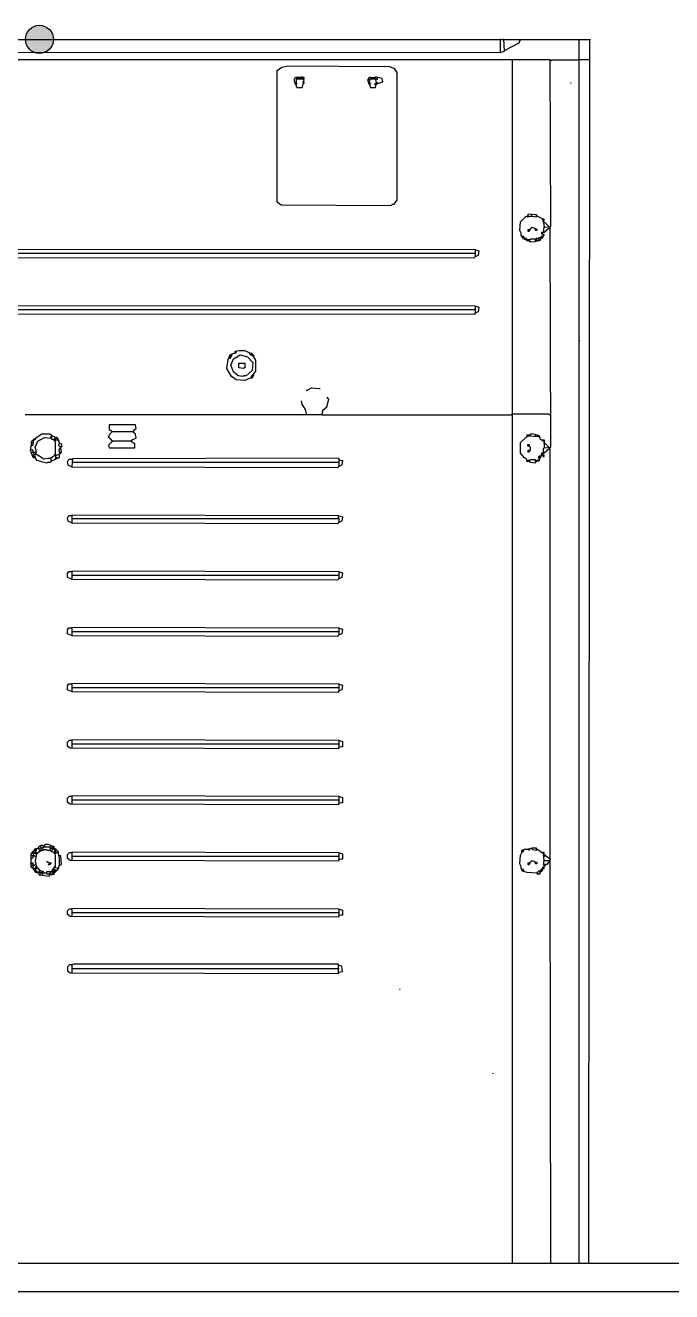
# Model space of a CAD drawing. Extents: x 3792242 to 5145247, y -1546315 to -1031918.
# Drawn here: x 3906632 to 3907322, y -1522644 to -1521291 of the extents above; entities that cross this region are included whole.
import ezdxf

# ---------------------------------------------------------------- set-up
doc = ezdxf.new("R2010")
doc.units = 0
doc.header["$MEASUREMENT"] = 0
doc.layers.add('TENKÁ', color=7, linetype='CONTINUOUS')
doc.layers.add('ZZ-chladenie', color=133, linetype='CONTINUOUS')

msp = doc.modelspace()

# ---------------------------------------------------------------- hatches: boundary and pattern name
at = {"layer": 'ZZ-chladenie', "ltscale": 0.25}
h = msp.add_hatch(color=256, dxfattribs=at)
h.dxf.hatch_style = 1
h.paths.add_polyline_path([(3906662.119, -1521306.302, -1), (3906632.119, -1521306.302, -1)])

# ---------------------------------------------------------------- linework, layer by layer
at = {"layer": 'TENKÁ'}
for p, q in [((3935549, -1522613.77), (3888879, -1522613.77)), ((3935549, -1522643.77), (3888879, -1522643.77))]:
    msp.add_line(p, q, dxfattribs=at)
at = {"layer": 'ZZ-chladenie'}
for p, q in [((3906065.683, -1521306.302), (3907228.554, -1521306.302)), ((3907139.591, -1521320.424), (3907139.591, -1521305.597)), ((3907143.827, -1521319.012), (3907143.121, -1521305.597)), ((3907143.827, -1521318.305), (3907159.361, -1521309.833)), ((3907159.361, -1521309.833), (3907160.773, -1521306.302)), ((3907223.611, -1522613.77), (3907223.611, -1521306.302)), ((3907228.554, -1521306.302), (3907235.614, -1521306.302)), ((3907234.908, -1521307.009), (3907234.908, -1521306.302)), ((3907234.908, -1521326.778), (3907234.908, -1521307.009)), ((3907139.591, -1521320.424), (3906087.571, -1521321.13)), ((3907139.591, -1521320.424), (3907143.827, -1521319.012)), ((3907152.3, -1521328.19), (3906033.911, -1521328.19)), ((3906900.945, -1521339.487), (3906905.887, -1521335.957)), ((3906905.887, -1521335.957), (3906912.242, -1521334.545)), ((3906912.242, -1521334.545), (3907020.974, -1521335.251)), ((3907020.974, -1521335.251), (3907025.916, -1521337.369)), ((3907192.545, -1521328.19), (3907152.3, -1521328.19)), ((3907152.3, -1522613.77), (3907152.3, -1521328.19)), ((3907193.251, -1521506.116), (3907192.545, -1521328.19)), ((3907193.251, -1521328.896), (3907193.957, -1521328.19)), ((3907193.251, -1521328.896), (3907193.957, -1521328.896)), ((3907193.957, -1521328.896), (3907194.663, -1521328.19)), ((3907194.663, -1521328.19), (3907223.611, -1521328.19)), ((3907234.202, -1521328.19), (3907223.611, -1521328.19)), ((3907233.817, -1522613.77), (3907234.908, -1521326.778)), ((3907234.202, -1521328.19), (3907234.908, -1521327.484)), ((3906900.945, -1521479.992), (3906900.945, -1521339.487)), ((3906919.302, -1521349.372), (3906920.714, -1521346.548)), ((3906920.714, -1521354.314), (3906919.302, -1521349.372)), ((3906920.714, -1521346.548), (3906928.481, -1521346.548)), ((3906928.481, -1521347.96), (3906921.42, -1521347.96)), ((3906921.42, -1521347.96), (3906921.42, -1521352.902)), ((3906929.187, -1521348.665), (3906921.42, -1521348.665)), ((3906928.481, -1521346.548), (3906927.069, -1521346.548)), ((3906929.187, -1521347.253), (3906928.481, -1521346.548)), ((3906929.893, -1521350.784), (3906928.481, -1521347.96)), ((3906929.893, -1521347.253), (3906929.187, -1521346.548)), ((3906929.187, -1521346.548), (3906929.187, -1521347.253)), ((3906929.187, -1521348.665), (3906929.893, -1521348.665)), ((3906929.893, -1521348.665), (3906929.893, -1521347.253)), ((3906997.674, -1521349.372), (3906999.086, -1521346.548)), ((3906999.086, -1521354.314), (3906997.674, -1521349.372)), ((3906998.38, -1521349.372), (3906999.086, -1521348.665)), ((3906999.086, -1521346.548), (3907000.498, -1521346.548)), ((3907000.498, -1521347.253), (3906999.086, -1521351.49)), ((3907006.147, -1521347.253), (3907000.498, -1521347.253)), ((3907000.498, -1521348.665), (3907000.498, -1521347.96)), ((3907000.498, -1521347.96), (3907006.147, -1521347.96)), ((3907006.853, -1521348.665), (3907000.498, -1521348.665)), ((3907006.853, -1521346.548), (3907005.441, -1521346.548)), ((3907007.559, -1521354.314), (3907006.147, -1521347.253)), ((3907006.147, -1521347.96), (3907006.853, -1521348.665)), ((3907007.559, -1521346.548), (3907006.853, -1521346.548)), ((3907013.207, -1521347.96), (3907006.853, -1521346.548)), ((3907006.853, -1521348.665), (3907008.265, -1521348.665)), ((3907008.265, -1521347.253), (3907007.559, -1521346.548)), ((3907008.265, -1521348.665), (3907008.265, -1521347.253)), ((3907013.913, -1521351.49), (3907013.207, -1521347.96)), ((3907025.916, -1521337.369), (3907028.741, -1521341.605)), ((3907028.741, -1521341.605), (3907028.741, -1521477.873)), ((3906920.714, -1521352.902), (3906920.008, -1521352.902)), ((3906920.714, -1521354.314), (3906922.126, -1521357.844)), ((3906922.126, -1521354.314), (3906920.714, -1521354.314)), ((3906921.42, -1521352.902), (3906922.126, -1521352.902)), ((3906921.42, -1521352.902), (3906922.126, -1521354.314)), ((3906922.126, -1521357.844), (3906927.775, -1521357.844)), ((3906927.775, -1521357.844), (3906929.187, -1521352.902)), ((3906928.481, -1521351.49), (3906929.893, -1521350.784)), ((3906929.187, -1521352.902), (3906928.481, -1521351.49)), ((3906929.187, -1521352.902), (3906928.481, -1521352.902)), ((3906929.187, -1521352.902), (3906929.893, -1521352.902)), ((3906929.893, -1521352.902), (3906929.893, -1521351.49)), ((3906999.086, -1521352.902), (3906998.38, -1521352.902)), ((3906999.086, -1521351.49), (3907000.498, -1521354.314)), ((3907000.498, -1521354.314), (3906999.086, -1521354.314)), ((3906999.086, -1521354.314), (3907000.498, -1521357.844)), ((3906999.793, -1521352.902), (3907000.498, -1521352.902)), ((3907000.498, -1521357.844), (3907006.147, -1521357.844)), ((3907006.853, -1521355.02), (3907005.441, -1521353.608)), ((3907005.441, -1521353.608), (3907005.441, -1521355.02)), ((3907005.441, -1521355.02), (3907007.559, -1521354.314)), ((3907006.147, -1521353.608), (3907006.147, -1521352.902)), ((3907006.147, -1521352.902), (3907006.853, -1521352.902)), ((3907006.853, -1521352.902), (3907006.147, -1521353.608)), ((3907006.147, -1521357.844), (3907006.853, -1521355.02)), ((3907007.559, -1521351.49), (3907008.265, -1521353.608)), ((3907008.265, -1521353.608), (3907013.913, -1521351.49)), ((3907215.139, -1521352.902), (3907214.432, -1521352.902)), ((3906905.181, -1521483.522), (3906900.945, -1521479.992)), ((3907022.386, -1521484.228), (3906905.181, -1521483.522)), ((3907023.798, -1521482.816), (3907022.386, -1521484.228)), ((3907025.21, -1521482.816), (3907023.798, -1521482.816)), ((3907028.741, -1521477.873), (3907025.21, -1521482.816)), ((3907160.773, -1521501.173), (3907166.421, -1521495.525)), ((3907166.421, -1521495.525), (3907168.539, -1521494.819)), ((3907167.833, -1521495.525), (3907167.833, -1521494.819)), ((3907167.833, -1521494.819), (3907168.539, -1521494.819)), ((3907171.364, -1521495.525), (3907167.833, -1521496.231)), ((3907167.833, -1521496.231), (3907167.833, -1521495.525)), ((3907168.539, -1521494.819), (3907169.245, -1521492.7)), ((3907169.245, -1521494.819), (3907168.539, -1521494.819)), ((3907169.245, -1521492.7), (3907177.718, -1521493.407)), ((3907169.245, -1521496.231), (3907169.245, -1521494.819)), ((3907174.188, -1521495.525), (3907171.364, -1521495.525)), ((3907172.776, -1521494.819), (3907172.069, -1521495.525)), ((3907172.776, -1521493.407), (3907173.481, -1521492.7)), ((3907172.776, -1521494.819), (3907172.776, -1521493.407)), ((3907177.718, -1521496.231), (3907174.188, -1521495.525)), ((3907177.718, -1521493.407), (3907177.718, -1521496.231)), ((3907178.424, -1521494.819), (3907177.718, -1521495.525)), ((3907184.778, -1521498.349), (3907178.424, -1521494.819)), ((3907186.19, -1521498.349), (3907184.778, -1521498.349)), ((3907185.484, -1521501.879), (3907184.778, -1521498.349)), ((3907186.19, -1521499.761), (3907186.19, -1521498.349)), ((3907160.066, -1521510.352), (3907160.773, -1521501.173)), ((3907161.478, -1521513.176), (3907160.066, -1521510.352)), ((3907169.951, -1521509.646), (3907168.539, -1521509.646)), ((3907168.539, -1521509.646), (3907168.539, -1521511.058)), ((3907168.539, -1521511.058), (3907169.951, -1521511.058)), ((3907169.951, -1521511.058), (3907172.069, -1521508.234)), ((3907169.951, -1521509.646), (3907170.657, -1521509.646)), ((3907172.069, -1521508.234), (3907173.481, -1521506.822)), ((3907173.481, -1521506.822), (3907178.424, -1521508.94)), ((3907177.012, -1521510.352), (3907177.012, -1521508.94)), ((3907178.424, -1521510.352), (3907177.012, -1521510.352)), ((3907178.424, -1521508.94), (3907178.424, -1521510.352)), ((3907186.19, -1521512.47), (3907183.366, -1521512.47)), ((3907183.366, -1521512.47), (3907183.366, -1521513.882)), ((3907185.484, -1521499.761), (3907184.778, -1521499.761)), ((3907184.778, -1521513.882), (3907184.778, -1521512.47)), ((3907185.484, -1521499.761), (3907186.19, -1521499.761)), ((3907186.896, -1521501.879), (3907185.484, -1521501.879)), ((3907185.484, -1521501.879), (3907186.19, -1521506.822)), ((3907185.484, -1521512.47), (3907186.19, -1521506.822)), ((3907186.19, -1521506.822), (3907193.251, -1521506.116)), ((3907191.839, -1521507.528), (3907186.19, -1521512.47)), ((3907191.839, -1521506.822), (3907186.896, -1521501.879)), ((3907191.839, -1521507.528), (3907191.839, -1521508.234)), ((3907192.545, -1521507.528), (3907191.839, -1521507.528)), ((3907193.251, -1521741.937), (3907192.545, -1521507.528)), ((3907161.478, -1521515.294), (3907161.478, -1521513.176)), ((3907164.302, -1521519.531), (3907161.478, -1521515.294)), ((3907165.715, -1521518.824), (3907162.89, -1521516)), ((3907162.89, -1521516), (3907162.89, -1521517.412)), ((3907162.89, -1521518.119), (3907162.89, -1521517.412)), ((3907163.597, -1521518.119), (3907162.89, -1521518.119)), ((3907164.302, -1521516.707), (3907163.597, -1521516.707)), ((3907164.302, -1521518.824), (3907163.597, -1521518.119)), ((3907164.302, -1521517.412), (3907164.302, -1521516.707)), ((3907165.009, -1521518.119), (3907164.302, -1521518.824)), ((3907165.715, -1521518.824), (3907164.302, -1521519.531)), ((3907165.715, -1521518.824), (3907165.009, -1521518.119)), ((3907165.715, -1521520.236), (3907165.715, -1521518.824)), ((3907167.127, -1521518.824), (3907165.715, -1521518.824)), ((3907167.833, -1521520.236), (3907165.715, -1521520.236)), ((3907167.833, -1521521.648), (3907167.127, -1521518.824)), ((3907170.657, -1521520.236), (3907167.833, -1521520.236)), ((3907169.245, -1521520.943), (3907167.833, -1521521.648)), ((3907172.069, -1521523.061), (3907169.245, -1521520.943)), ((3907171.364, -1521519.531), (3907170.657, -1521520.236)), ((3907177.718, -1521519.531), (3907171.364, -1521519.531)), ((3907176.306, -1521522.355), (3907172.069, -1521523.061)), ((3907180.542, -1521520.943), (3907176.306, -1521522.355)), ((3907177.012, -1521521.648), (3907177.012, -1521520.236)), ((3907177.012, -1521520.236), (3907177.718, -1521520.236)), ((3907177.012, -1521521.648), (3907177.012, -1521522.355)), ((3907179.836, -1521518.824), (3907177.718, -1521518.824)), ((3907178.424, -1521520.236), (3907177.718, -1521519.531)), ((3907178.424, -1521521.648), (3907178.424, -1521520.236)), ((3907179.836, -1521518.119), (3907182.66, -1521517.412)), ((3907180.542, -1521520.943), (3907179.836, -1521518.119)), ((3907180.542, -1521520.943), (3907180.542, -1521521.648)), ((3907181.954, -1521520.943), (3907180.542, -1521520.943)), ((3907181.248, -1521518.824), (3907181.248, -1521518.119)), ((3907181.954, -1521519.531), (3907181.248, -1521518.824)), ((3907181.954, -1521518.119), (3907181.954, -1521517.412)), ((3907181.954, -1521517.412), (3907182.66, -1521517.412)), ((3907182.66, -1521518.824), (3907181.954, -1521520.943)), ((3907181.954, -1521519.531), (3907182.66, -1521519.531)), ((3907182.66, -1521517.412), (3907184.072, -1521516)), ((3907183.366, -1521516.707), (3907182.66, -1521517.412)), ((3907182.66, -1521518.824), (3907183.366, -1521518.119)), ((3907182.66, -1521519.531), (3907182.66, -1521518.824)), ((3907183.366, -1521518.824), (3907182.66, -1521518.824)), ((3907183.366, -1521513.882), (3907186.19, -1521514.588)), ((3907186.19, -1521514.588), (3907183.366, -1521518.824)), ((3907184.072, -1521517.412), (3907183.366, -1521516.707)), ((3907183.366, -1521518.119), (3907184.072, -1521517.412)), ((3907184.072, -1521517.412), (3907184.778, -1521517.412)), ((3907185.484, -1521516), (3907184.778, -1521515.294)), ((3907184.778, -1521516.707), (3907185.484, -1521516)), ((3907184.778, -1521517.412), (3907184.778, -1521516.707)), ((3906115.108, -1521530.122), (3907112.055, -1521530.827)), ((3907112.761, -1521535.064), (3906115.108, -1521535.064)), ((3907111.348, -1521540.006), (3906115.108, -1521539.3)), ((3907112.055, -1521538.594), (3907111.348, -1521540.006)), ((3907112.055, -1521530.827), (3907116.291, -1521532.239)), ((3907115.585, -1521537.182), (3907112.055, -1521538.594)), ((3907112.761, -1521537.888), (3907112.761, -1521531.534)), ((3907112.761, -1521537.888), (3907112.761, -1521538.594)), ((3907116.291, -1521532.239), (3907115.585, -1521537.182)), ((3906115.108, -1521590.136), (3907112.055, -1521590.842)), ((3907112.055, -1521590.842), (3907116.291, -1521592.254)), ((3907112.761, -1521597.902), (3907112.761, -1521591.548)), ((3907116.291, -1521592.254), (3907115.585, -1521597.197)), ((3907112.761, -1521595.078), (3906115.108, -1521595.078)), ((3907112.055, -1521600.021), (3906115.108, -1521599.315)), ((3907115.585, -1521597.197), (3907112.055, -1521598.609)), ((3907112.055, -1521598.609), (3907112.055, -1521600.021)), ((3907112.761, -1521597.902), (3907112.761, -1521598.609)), ((3907223.611, -1521628.263), (3907224.317, -1521627.557)), ((3906847.284, -1521657.917), (3906848.697, -1521648.032)), ((3906848.697, -1521648.032), (3906850.815, -1521643.09)), ((3906849.403, -1521646.62), (3906850.815, -1521646.62)), ((3906850.815, -1521645.208), (3906850.109, -1521645.208)), ((3906850.815, -1521643.09), (3906855.758, -1521640.972)), ((3906850.815, -1521643.796), (3906851.521, -1521643.09)), ((3906851.521, -1521644.502), (3906850.815, -1521643.796)), ((3906850.815, -1521646.62), (3906852.227, -1521644.502)), ((3906850.815, -1521645.208), (3906851.521, -1521645.208)), ((3906851.521, -1521643.09), (3906851.521, -1521642.384)), ((3906851.521, -1521642.384), (3906852.227, -1521642.384)), ((3906851.521, -1521644.502), (3906852.227, -1521643.796)), ((3906851.521, -1521645.208), (3906851.521, -1521644.502)), ((3906851.521, -1521654.387), (3906854.345, -1521647.326)), ((3906852.227, -1521643.796), (3906852.933, -1521643.09)), ((3906852.227, -1521644.502), (3906852.933, -1521643.09)), ((3906854.345, -1521647.326), (3906861.406, -1521643.09)), ((3906860.7, -1521638.854), (3906855.758, -1521639.56)), ((3906855.758, -1521639.56), (3906855.758, -1521640.972)), ((3906855.758, -1521640.972), (3906857.17, -1521640.972)), ((3906857.17, -1521640.972), (3906857.17, -1521639.56)), ((3906866.348, -1521638.854), (3906860.7, -1521638.854)), ((3906861.406, -1521643.09), (3906869.173, -1521645.208)), ((3906871.29, -1521640.972), (3906866.348, -1521638.854)), ((3906869.173, -1521645.208), (3906874.821, -1521651.563)), ((3906872.703, -1521643.09), (3906871.29, -1521640.972)), ((3906874.115, -1521641.678), (3906872.703, -1521641.678)), ((3906876.233, -1521645.208), (3906872.703, -1521643.09)), ((3906873.409, -1521643.796), (3906873.409, -1521643.09)), ((3906874.115, -1521643.796), (3906873.409, -1521643.796)), ((3906874.115, -1521642.384), (3906874.115, -1521641.678)), ((3906874.821, -1521642.384), (3906874.115, -1521642.384)), ((3906874.821, -1521643.09), (3906874.115, -1521642.384)), ((3906874.821, -1521644.502), (3906874.115, -1521643.796)), ((3906874.821, -1521643.09), (3906874.821, -1521642.384)), ((3906875.527, -1521643.796), (3906874.821, -1521643.09)), ((3906875.527, -1521643.09), (3906874.821, -1521643.09)), ((3906875.527, -1521643.796), (3906874.821, -1521644.502)), ((3906874.821, -1521644.502), (3906875.527, -1521643.796)), ((3906876.233, -1521643.796), (3906875.527, -1521643.09)), ((3906876.233, -1521645.208), (3906876.233, -1521643.796)), ((3906878.351, -1521648.739), (3906876.233, -1521645.208)), ((3906852.227, -1521666.39), (3906847.284, -1521657.917)), ((3906854.345, -1521661.447), (3906851.521, -1521654.387)), ((3906859.287, -1521665.684), (3906854.345, -1521661.447)), ((3906859.994, -1521657.211), (3906859.994, -1521652.268)), ((3906859.994, -1521652.268), (3906866.348, -1521652.268)), ((3906864.936, -1521657.917), (3906859.994, -1521657.211)), ((3906865.642, -1521657.211), (3906864.936, -1521657.917)), ((3906866.348, -1521657.211), (3906865.642, -1521657.211)), ((3906866.348, -1521652.268), (3906866.348, -1521657.211)), ((3906874.115, -1521660.035), (3906867.761, -1521665.684)), ((3906874.821, -1521651.563), (3906874.115, -1521660.035)), ((3906874.115, -1521665.684), (3906878.351, -1521660.742)), ((3906878.351, -1521660.742), (3906878.351, -1521648.739)), ((3906857.17, -1521669.92), (3906852.227, -1521666.39)), ((3906866.348, -1521670.626), (3906857.17, -1521669.92)), ((3906864.23, -1521666.39), (3906859.287, -1521665.684)), ((3906864.936, -1521665.684), (3906864.23, -1521666.39)), ((3906867.761, -1521665.684), (3906864.936, -1521665.684)), ((3906872.703, -1521667.802), (3906866.348, -1521670.626)), ((3906872.703, -1521667.802), (3906874.115, -1521665.684)), ((3906872.703, -1521667.802), (3906874.115, -1521667.802)), ((3906873.409, -1521666.39), (3906874.115, -1521665.684)), ((3906874.115, -1521667.096), (3906873.409, -1521666.39)), ((3906874.115, -1521667.096), (3906873.409, -1521666.39)), ((3906874.115, -1521665.684), (3906874.115, -1521664.978)), ((3906874.115, -1521664.978), (3906874.821, -1521664.978)), ((3906874.821, -1521666.39), (3906874.115, -1521667.096)), ((3906874.115, -1521667.802), (3906874.821, -1521667.096)), ((3906874.821, -1521666.39), (3906875.527, -1521665.684)), ((3906874.821, -1521666.39), (3906875.527, -1521666.39)), ((3906874.821, -1521667.096), (3906874.821, -1521666.39)), ((3906875.527, -1521666.39), (3906875.527, -1521665.684)), ((3906875.527, -1521665.684), (3906876.233, -1521665.684)), ((3906876.233, -1521665.684), (3906876.233, -1521664.271)), ((3906932.717, -1521681.217), (3906932.011, -1521681.217)), ((3906932.717, -1521681.217), (3906937.66, -1521678.393)), ((3906937.66, -1521678.393), (3906946.132, -1521679.099)), ((3906946.132, -1521679.099), (3906946.839, -1521679.805)), ((3906954.605, -1521689.69), (3906954.605, -1521688.277)), ((3906927.775, -1521696.044), (3906927.069, -1521692.514)), ((3906931.305, -1521701.693), (3906927.775, -1521696.044)), ((3906932.717, -1521707.341), (3906931.305, -1521701.693)), ((3906949.663, -1521702.398), (3906953.899, -1521698.868)), ((3906953.899, -1521698.868), (3906956.017, -1521690.395)), ((3906955.311, -1521689.69), (3906954.605, -1521689.69)), ((3906956.017, -1521690.395), (3906955.311, -1521689.69)), ((3906948.956, -1521707.341), (3906631.938, -1521707.341)), ((3906948.956, -1521707.341), (3906949.663, -1521702.398)), ((3906948.956, -1521707.341), (3907150.888, -1521707.341)), ((3907150.888, -1521707.341), (3907151.594, -1521706.635)), ((3907151.594, -1521706.635), (3907152.3, -1521706.635)), ((3907191.133, -1521706.635), (3907152.3, -1521706.635)), ((3907191.839, -1521707.341), (3907191.133, -1521706.635)), ((3907193.251, -1521707.341), (3907191.839, -1521707.341)), ((3906649.59, -1521727.816), (3906643.236, -1521732.053)), ((3906658.062, -1521727.816), (3906649.59, -1521727.816)), ((3906660.181, -1521729.229), (3906658.062, -1521727.816)), ((3906660.181, -1521733.465), (3906660.181, -1521729.229)), ((3906720.901, -1521731.347), (3906722.313, -1521727.816)), ((3906749.849, -1521717.932), (3906721.607, -1521717.932)), ((3906721.607, -1521717.932), (3906721.607, -1521722.874)), ((3906721.607, -1521722.874), (3906725.138, -1521724.992)), ((3906722.313, -1521727.816), (3906725.138, -1521724.992)), ((3906725.138, -1521724.992), (3906747.025, -1521724.992)), ((3906747.025, -1521725.698), (3906749.143, -1521722.874)), ((3906747.025, -1521724.992), (3906747.731, -1521724.286)), ((3906749.849, -1521727.816), (3906747.025, -1521725.698)), ((3906749.143, -1521722.874), (3906750.555, -1521722.168)), ((3906750.555, -1521722.168), (3906749.849, -1521717.932)), ((3906750.555, -1521732.053), (3906749.849, -1521727.816)), ((3907167.833, -1521730.641), (3907167.833, -1521728.522)), ((3907167.833, -1521728.522), (3907171.364, -1521728.522)), ((3907168.539, -1521729.934), (3907169.245, -1521729.229)), ((3907171.364, -1521728.522), (3907172.776, -1521727.11)), ((3907172.776, -1521727.11), (3907176.306, -1521727.816)), ((3907176.306, -1521727.816), (3907180.542, -1521729.229)), ((3907177.012, -1521729.934), (3907177.012, -1521728.522)), ((3907179.13, -1521729.934), (3907178.424, -1521729.229)), ((3907180.542, -1521729.229), (3907181.954, -1521732.759)), ((3906637.587, -1521745.468), (3906638.293, -1521740.525)), ((3906641.117, -1521734.171), (3906638.293, -1521736.289)), ((3906638.293, -1521736.289), (3906638.293, -1521740.525)), ((3906640.411, -1521737.701), (3906638.293, -1521737.701)), ((3906638.293, -1521740.525), (3906640.411, -1521739.819)), ((3906640.411, -1521739.819), (3906641.117, -1521734.171)), ((3906640.411, -1521737.701), (3906641.117, -1521737.701)), ((3906641.117, -1521734.171), (3906641.117, -1521732.759)), ((3906641.117, -1521732.759), (3906642.529, -1521732.759)), ((3906642.529, -1521734.171), (3906641.117, -1521734.171)), ((3906643.236, -1521732.053), (3906642.529, -1521734.171)), ((3906642.529, -1521741.937), (3906645.353, -1521735.583)), ((3906643.941, -1521746.88), (3906642.529, -1521741.937)), ((3906645.353, -1521735.583), (3906652.414, -1521731.347)), ((3906652.414, -1521731.347), (3906658.768, -1521732.053)), ((3906658.768, -1521731.347), (3906659.475, -1521730.641)), ((3906658.768, -1521732.053), (3906658.768, -1521731.347)), ((3906659.475, -1521730.641), (3906659.475, -1521729.934)), ((3906659.475, -1521729.934), (3906660.887, -1521729.934)), ((3906660.181, -1521732.759), (3906660.887, -1521733.465)), ((3906663.005, -1521734.171), (3906660.181, -1521733.465)), ((3906663.711, -1521730.641), (3906660.887, -1521729.934)), ((3906663.005, -1521732.759), (3906662.299, -1521733.465)), ((3906662.299, -1521733.465), (3906662.299, -1521734.171)), ((3906664.417, -1521732.759), (3906663.005, -1521732.759)), ((3906663.005, -1521734.171), (3906663.711, -1521733.465)), ((3906663.005, -1521734.877), (3906663.005, -1521734.171)), ((3906664.417, -1521736.995), (3906663.005, -1521734.171)), ((3906663.711, -1521735.583), (3906663.005, -1521734.877)), ((3906665.123, -1521734.877), (3906663.711, -1521730.641)), ((3906664.417, -1521731.347), (3906663.711, -1521731.347)), ((3906663.711, -1521734.877), (3906664.417, -1521734.171)), ((3906663.711, -1521735.583), (3906665.123, -1521734.877)), ((3906664.417, -1521734.171), (3906664.417, -1521732.759)), ((3906664.417, -1521749.704), (3906664.417, -1521736.995)), ((3906665.829, -1521731.347), (3906665.123, -1521731.347)), ((3906665.123, -1521731.347), (3906665.829, -1521732.053)), ((3906666.535, -1521732.053), (3906665.829, -1521731.347)), ((3906665.829, -1521732.053), (3906666.535, -1521732.759)), ((3906666.535, -1521732.759), (3906666.535, -1521732.053)), ((3906667.241, -1521732.759), (3906666.535, -1521732.759)), ((3906666.535, -1521732.759), (3906666.535, -1521734.877)), ((3906666.535, -1521734.877), (3906666.535, -1521732.759)), ((3906668.653, -1521737.701), (3906667.241, -1521732.759)), ((3906667.947, -1521740.525), (3906668.653, -1521737.701)), ((3906670.771, -1521741.937), (3906667.947, -1521740.525)), ((3906669.359, -1521742.644), (3906667.947, -1521744.761)), ((3906668.653, -1521737.701), (3906670.771, -1521738.407)), ((3906670.065, -1521742.644), (3906669.359, -1521742.644)), ((3906670.771, -1521746.88), (3906670.065, -1521742.644)), ((3906670.771, -1521738.407), (3906670.771, -1521741.937)), ((3906723.019, -1521732.759), (3906720.901, -1521731.347)), ((3906725.138, -1521735.583), (3906720.901, -1521739.819)), ((3906720.901, -1521739.819), (3906721.607, -1521742.644)), ((3906721.607, -1521742.644), (3906749.143, -1521742.644)), ((3906725.138, -1521735.583), (3906723.019, -1521732.759)), ((3906725.138, -1521735.583), (3906725.138, -1521736.289)), ((3906744.201, -1521735.583), (3906725.138, -1521735.583)), ((3906744.201, -1521735.583), (3906746.319, -1521733.465)), ((3906744.201, -1521735.583), (3906744.907, -1521734.877)), ((3906749.143, -1521738.407), (3906744.201, -1521735.583)), ((3906746.319, -1521733.465), (3906750.555, -1521732.053)), ((3906749.143, -1521742.644), (3906749.143, -1521738.407)), ((3907160.773, -1521736.995), (3907166.421, -1521731.347)), ((3907160.773, -1521748.292), (3907160.773, -1521736.995)), ((3907166.421, -1521731.347), (3907167.833, -1521730.641)), ((3907180.542, -1521730.641), (3907168.539, -1521729.934)), ((3907168.539, -1521740.525), (3907168.539, -1521739.113)), ((3907168.539, -1521739.113), (3907169.951, -1521739.113)), ((3907171.364, -1521741.937), (3907168.539, -1521740.525)), ((3907169.951, -1521739.113), (3907169.951, -1521740.525)), ((3907171.364, -1521744.761), (3907171.364, -1521741.937)), ((3907177.012, -1521729.934), (3907177.012, -1521730.641)), ((3907181.954, -1521732.759), (3907183.366, -1521734.171)), ((3907183.366, -1521734.171), (3907186.19, -1521734.171)), ((3907184.778, -1521735.583), (3907184.778, -1521734.877)), ((3907184.778, -1521734.877), (3907185.484, -1521735.583)), ((3907185.484, -1521735.583), (3907184.778, -1521735.583)), ((3907186.896, -1521737.701), (3907185.484, -1521737.701)), ((3907185.484, -1521743.349), (3907186.19, -1521742.644)), ((3907186.19, -1521734.171), (3907186.19, -1521742.644)), ((3907186.19, -1521742.644), (3907193.251, -1521741.937)), ((3907191.839, -1521742.644), (3907186.896, -1521737.701)), ((3906639.705, -1521751.116), (3906637.587, -1521745.468)), ((3906639.705, -1521744.761), (3906638.293, -1521744.761)), ((3906641.117, -1521747.586), (3906638.293, -1521747.586)), ((3906640.411, -1521745.468), (3906639.705, -1521744.761)), ((3906641.117, -1521750.41), (3906639.705, -1521750.41)), ((3906639.705, -1521750.41), (3906640.411, -1521751.116)), ((3906641.117, -1521753.235), (3906639.705, -1521751.116)), ((3906640.411, -1521746.88), (3906640.411, -1521745.468)), ((3906641.117, -1521747.586), (3906640.411, -1521746.88)), ((3906640.411, -1521751.823), (3906640.411, -1521751.116)), ((3906641.117, -1521751.823), (3906640.411, -1521751.823)), ((3906641.117, -1521747.586), (3906641.823, -1521747.586)), ((3906641.117, -1521749.704), (3906641.117, -1521747.586)), ((3906641.823, -1521750.41), (3906641.117, -1521749.704)), ((3906643.941, -1521749.704), (3906641.117, -1521750.41)), ((3906641.823, -1521751.823), (3906641.117, -1521751.823)), ((3906642.529, -1521753.235), (3906641.117, -1521753.235)), ((3906641.823, -1521747.586), (3906642.529, -1521746.88)), ((3906642.529, -1521751.823), (3906641.823, -1521751.116)), ((3906641.823, -1521751.116), (3906641.823, -1521751.823)), ((3906642.529, -1521746.88), (3906643.236, -1521746.88)), ((3906642.529, -1521750.41), (3906643.941, -1521746.88)), ((3906642.529, -1521753.235), (3906642.529, -1521751.823)), ((3906644.648, -1521756.059), (3906642.529, -1521753.235)), ((3906647.472, -1521751.823), (3906643.941, -1521749.704)), ((3906654.532, -1521758.883), (3906644.648, -1521756.059)), ((3906651.708, -1521754.647), (3906647.472, -1521751.823)), ((3906655.944, -1521753.94), (3906651.708, -1521754.647)), ((3906658.768, -1521753.94), (3906655.944, -1521753.94)), ((3906659.475, -1521753.235), (3906664.417, -1521749.704)), ((3906659.475, -1521756.764), (3906659.475, -1521753.235)), ((3906659.475, -1521756.764), (3906664.417, -1521754.647)), ((3906663.711, -1521750.41), (3906663.711, -1521749.704)), ((3906664.417, -1521751.116), (3906663.711, -1521750.41)), ((3906664.417, -1521754.647), (3906665.123, -1521750.41)), ((3906665.123, -1521751.116), (3906664.417, -1521751.116)), ((3906664.417, -1521754.647), (3906666.535, -1521753.235)), ((3906665.123, -1521750.41), (3906669.359, -1521748.998)), ((3906666.535, -1521753.235), (3906665.123, -1521753.235)), ((3906665.123, -1521753.235), (3906666.535, -1521753.235)), ((3906666.535, -1521753.235), (3906667.947, -1521753.235)), ((3906667.947, -1521744.761), (3906668.653, -1521748.998)), ((3906669.359, -1521747.586), (3906667.947, -1521747.586)), ((3906667.947, -1521753.235), (3906668.653, -1521752.528)), ((3906668.653, -1521752.528), (3906668.653, -1521750.41)), ((3906669.359, -1521748.998), (3906670.771, -1521746.88)), ((3906669.359, -1521747.586), (3906670.065, -1521747.586)), ((3906677.126, -1521757.471), (3906678.538, -1521754.647)), ((3906678.538, -1521754.647), (3906682.068, -1521754.647)), ((3906682.068, -1521762.413), (3906682.775, -1521753.94)), ((3906682.775, -1521753.94), (3906966.608, -1521753.235)), ((3906966.608, -1521753.235), (3906967.314, -1521755.352)), ((3906967.314, -1521761.707), (3906967.314, -1521755.352)), ((3906967.314, -1521755.352), (3906970.844, -1521756.059)), ((3906970.844, -1521756.059), (3906970.138, -1521761.001)), ((3907165.009, -1521753.235), (3907160.773, -1521748.292)), ((3907167.127, -1521754.647), (3907165.009, -1521753.235)), ((3907167.833, -1521757.471), (3907167.127, -1521754.647)), ((3907170.657, -1521756.059), (3907167.833, -1521756.059)), ((3907169.951, -1521745.468), (3907168.539, -1521745.468)), ((3907168.539, -1521745.468), (3907168.539, -1521746.88)), ((3907168.539, -1521746.88), (3907169.951, -1521746.88)), ((3907169.951, -1521746.88), (3907171.364, -1521744.761)), ((3907169.951, -1521745.468), (3907170.657, -1521745.468)), ((3907171.364, -1521755.352), (3907170.657, -1521756.059)), ((3907177.012, -1521755.352), (3907171.364, -1521755.352)), ((3907177.012, -1521757.471), (3907177.012, -1521755.352)), ((3907177.012, -1521756.059), (3907179.13, -1521756.059)), ((3907179.13, -1521756.059), (3907179.836, -1521755.352)), ((3907179.836, -1521755.352), (3907179.13, -1521755.352)), ((3907180.542, -1521751.823), (3907181.954, -1521751.116)), ((3907180.542, -1521752.528), (3907181.248, -1521751.823)), ((3907180.542, -1521753.94), (3907180.542, -1521751.823)), ((3907181.248, -1521753.235), (3907180.542, -1521752.528)), ((3907181.954, -1521752.528), (3907180.542, -1521756.764)), ((3907181.248, -1521753.235), (3907180.542, -1521753.94)), ((3907181.248, -1521751.823), (3907181.248, -1521751.116)), ((3907181.248, -1521751.116), (3907181.954, -1521751.116)), ((3907181.248, -1521753.235), (3907181.954, -1521753.235)), ((3907182.66, -1521751.823), (3907181.954, -1521751.116)), ((3907181.954, -1521752.528), (3907182.66, -1521751.823)), ((3907181.954, -1521753.235), (3907181.954, -1521752.528)), ((3907182.66, -1521752.528), (3907181.954, -1521752.528)), ((3907183.366, -1521748.292), (3907182.66, -1521752.528)), ((3907186.19, -1521748.292), (3907183.366, -1521748.292)), ((3907184.072, -1521751.116), (3907184.072, -1521749.704)), ((3907185.484, -1521748.292), (3907184.778, -1521748.998)), ((3907184.778, -1521748.998), (3907184.778, -1521751.823)), ((3907184.778, -1521751.823), (3907186.19, -1521751.823)), ((3907185.484, -1521748.292), (3907185.484, -1521743.349)), ((3907186.19, -1521750.41), (3907185.484, -1521750.41)), ((3907191.839, -1521743.349), (3907186.19, -1521748.292)), ((3907186.19, -1521751.823), (3907186.19, -1521750.41)), ((3907191.839, -1521743.349), (3907191.839, -1521744.056)), ((3907192.545, -1521743.349), (3907191.839, -1521743.349)), ((3907192.545, -1522183.221), (3907192.545, -1521743.349)), ((3906655.944, -1521758.177), (3906654.532, -1521758.883)), ((3906658.768, -1521758.177), (3906655.944, -1521758.177)), ((3906659.475, -1521756.764), (3906658.768, -1521758.177)), ((3906677.832, -1521761.001), (3906677.126, -1521757.471)), ((3906682.068, -1521763.119), (3906677.832, -1521761.001)), ((3906967.314, -1521758.177), (3906682.068, -1521758.177)), ((3906965.902, -1521763.825), (3906682.068, -1521763.119)), ((3906966.608, -1521762.413), (3906965.902, -1521763.825)), ((3906970.138, -1521761.001), (3906966.608, -1521762.413)), ((3906967.314, -1521761.707), (3906967.314, -1521762.413)), ((3907169.245, -1521756.764), (3907167.833, -1521757.471)), ((3907171.364, -1521758.177), (3907169.245, -1521756.764)), ((3907176.306, -1521758.883), (3907171.364, -1521758.177)), ((3907178.424, -1521756.764), (3907176.306, -1521758.883)), ((3907177.012, -1521757.471), (3907177.012, -1521758.177)), ((3907180.542, -1521756.764), (3907178.424, -1521756.764)), ((3906677.126, -1521817.485), (3906678.538, -1521814.661)), ((3906677.832, -1521821.015), (3906677.126, -1521817.485)), ((3906682.068, -1521823.134), (3906677.832, -1521821.015)), ((3906678.538, -1521814.661), (3906682.068, -1521814.661)), ((3906682.068, -1521822.427), (3906682.068, -1521813.955)), ((3906682.068, -1521813.955), (3906965.902, -1521814.661)), ((3906682.068, -1521818.191), (3906965.902, -1521818.191)), ((3906965.902, -1521823.839), (3906682.068, -1521823.134)), ((3906965.902, -1521814.661), (3906970.844, -1521816.073)), ((3906965.902, -1521818.191), (3906966.608, -1521817.485)), ((3906966.608, -1521822.427), (3906965.902, -1521823.839)), ((3906966.608, -1521817.485), (3906966.608, -1521815.367)), ((3906967.314, -1521818.191), (3906966.608, -1521817.485)), ((3906970.138, -1521821.015), (3906966.608, -1521822.427)), ((3906967.314, -1521821.722), (3906967.314, -1521818.191)), ((3906967.314, -1521821.722), (3906967.314, -1521822.427)), ((3906970.844, -1521816.073), (3906970.138, -1521821.015)), ((3906677.126, -1521876.793), (3906678.538, -1521874.676)), ((3906677.126, -1521881.03), (3906677.126, -1521876.793)), ((3906678.538, -1521874.676), (3906682.068, -1521874.676)), ((3906682.068, -1521882.442), (3906682.068, -1521873.969)), ((3906682.068, -1521873.969), (3906966.608, -1521874.676)), ((3906966.608, -1521874.676), (3906970.844, -1521876.088)), ((3906967.314, -1521881.736), (3906967.314, -1521875.381)), ((3906970.844, -1521876.088), (3906970.138, -1521881.03)), ((3906682.068, -1521883.148), (3906677.126, -1521881.03)), ((3906967.314, -1521878.912), (3906682.068, -1521878.912)), ((3906965.902, -1521883.855), (3906682.068, -1521883.148)), ((3906966.608, -1521882.442), (3906965.902, -1521883.855)), ((3906970.138, -1521881.03), (3906966.608, -1521882.442)), ((3906967.314, -1521881.736), (3906967.314, -1521882.442)), ((3906677.126, -1521936.808), (3906678.538, -1521934.69)), ((3906677.126, -1521941.045), (3906677.126, -1521936.808)), ((3906682.068, -1521943.163), (3906677.126, -1521941.045)), ((3906678.538, -1521934.69), (3906682.068, -1521934.69)), ((3906682.068, -1521942.457), (3906682.068, -1521933.984)), ((3906682.068, -1521933.984), (3906966.608, -1521934.69)), ((3906967.314, -1521938.926), (3906682.068, -1521938.926)), ((3906965.902, -1521943.869), (3906682.068, -1521943.163)), ((3906966.608, -1521942.457), (3906965.902, -1521943.869)), ((3906966.608, -1521934.69), (3906970.844, -1521936.102)), ((3906970.138, -1521941.045), (3906966.608, -1521942.457)), ((3906967.314, -1521941.751), (3906967.314, -1521935.396)), ((3906967.314, -1521941.751), (3906967.314, -1521942.457)), ((3906970.844, -1521936.102), (3906970.138, -1521941.045)), ((3906677.126, -1521996.823), (3906678.538, -1521994.705)), ((3906677.126, -1522001.059), (3906677.126, -1521996.823)), ((3906678.538, -1521994.705), (3906682.068, -1521994.705)), ((3906682.068, -1522002.471), (3906682.068, -1521993.998)), ((3906682.068, -1521993.998), (3906966.608, -1521994.705)), ((3906967.314, -1521998.941), (3906682.068, -1521998.941)), ((3906966.608, -1521994.705), (3906970.844, -1521996.117)), ((3906967.314, -1522001.765), (3906967.314, -1521995.411)), ((3906970.844, -1521996.117), (3906970.138, -1522001.059)), ((3906682.068, -1522003.177), (3906677.126, -1522001.059)), ((3906966.608, -1522003.883), (3906682.068, -1522003.177)), ((3906970.138, -1522001.059), (3906966.608, -1522002.471)), ((3906966.608, -1522002.471), (3906966.608, -1522003.883)), ((3906967.314, -1522001.765), (3906967.314, -1522002.471)), ((3906677.126, -1522056.838), (3906679.244, -1522054.719)), ((3906677.126, -1522061.074), (3906677.126, -1522056.838)), ((3906679.95, -1522063.192), (3906677.126, -1522061.074)), ((3906679.244, -1522054.719), (3906682.068, -1522054.719)), ((3906966.608, -1522063.898), (3906679.95, -1522063.192)), ((3906682.068, -1522063.192), (3906682.068, -1522054.013)), ((3906682.068, -1522054.013), (3906966.608, -1522054.719)), ((3906967.314, -1522058.955), (3906682.068, -1522058.955)), ((3906966.608, -1522054.719), (3906970.844, -1522056.131)), ((3906969.432, -1522061.78), (3906966.608, -1522062.486)), ((3906966.608, -1522062.486), (3906966.608, -1522063.898)), ((3906967.314, -1522062.486), (3906967.314, -1522055.425)), ((3906970.844, -1522061.78), (3906969.432, -1522061.78)), ((3906970.844, -1522056.131), (3906970.844, -1522061.78)), ((3906677.126, -1522116.852), (3906679.244, -1522114.734)), ((3906677.126, -1522121.088), (3906677.126, -1522116.852)), ((3906679.95, -1522123.206), (3906677.126, -1522121.088)), ((3906679.244, -1522114.734), (3906682.068, -1522114.734)), ((3906682.068, -1522123.206), (3906682.068, -1522114.028)), ((3906682.068, -1522114.028), (3906966.608, -1522114.734)), ((3906967.314, -1522118.97), (3906682.068, -1522118.97)), ((3906966.608, -1522114.734), (3906970.844, -1522116.146)), ((3906967.314, -1522122.5), (3906967.314, -1522115.44)), ((3906970.844, -1522116.146), (3906970.844, -1522121.794)), ((3906966.608, -1522123.912), (3906679.95, -1522123.206)), ((3906969.432, -1522121.794), (3906966.608, -1522122.5)), ((3906966.608, -1522122.5), (3906966.608, -1522123.912)), ((3906970.844, -1522121.794), (3906969.432, -1522121.794)), ((3906638.293, -1522176.16), (3906643.236, -1522170.512)), ((3906639.705, -1522174.748), (3906640.411, -1522174.042)), ((3906639.705, -1522175.454), (3906639.705, -1522174.748)), ((3906640.411, -1522176.16), (3906639.705, -1522175.454)), ((3906640.411, -1522180.396), (3906641.117, -1522174.042)), ((3906641.117, -1522174.042), (3906640.411, -1522174.042)), ((3906641.117, -1522176.16), (3906641.823, -1522175.454)), ((3906641.823, -1522172.63), (3906641.823, -1522171.924)), ((3906641.823, -1522171.924), (3906642.529, -1522171.924)), ((3906642.529, -1522173.336), (3906641.823, -1522172.63)), ((3906641.823, -1522175.454), (3906642.529, -1522175.454)), ((3906643.236, -1522171.218), (3906642.529, -1522171.924)), ((3906642.529, -1522175.454), (3906643.941, -1522171.924)), ((3906643.236, -1522173.336), (3906642.529, -1522173.336)), ((3906643.941, -1522176.867), (3906642.529, -1522175.454)), ((3906643.236, -1522170.512), (3906649.59, -1522169.806)), ((3906643.941, -1522171.924), (3906643.236, -1522171.218)), ((3906643.236, -1522173.336), (3906643.941, -1522172.63)), ((3906643.236, -1522175.454), (3906643.941, -1522174.748)), ((3906643.941, -1522176.16), (3906643.236, -1522175.454)), ((3906643.941, -1522171.924), (3906644.648, -1522170.512)), ((3906643.941, -1522172.63), (3906643.941, -1522171.924)), ((3906648.884, -1522172.63), (3906643.941, -1522176.16)), ((3906643.941, -1522174.748), (3906644.648, -1522175.454)), ((3906644.648, -1522176.16), (3906644.648, -1522175.454)), ((3906646.06, -1522169.1), (3906646.765, -1522168.394)), ((3906646.06, -1522169.806), (3906646.06, -1522169.1)), ((3906646.765, -1522170.512), (3906646.06, -1522169.806)), ((3906646.765, -1522168.394), (3906647.472, -1522167.688)), ((3906646.765, -1522171.924), (3906646.765, -1522170.512)), ((3906647.472, -1522172.63), (3906646.765, -1522171.924)), ((3906647.472, -1522167.688), (3906648.178, -1522167.688)), ((3906647.472, -1522173.336), (3906647.472, -1522172.63)), ((3906647.472, -1522173.336), (3906647.472, -1522174.042)), ((3906648.178, -1522167.688), (3906648.884, -1522166.982)), ((3906648.178, -1522168.394), (3906648.178, -1522167.688)), ((3906648.884, -1522169.1), (3906648.178, -1522168.394)), ((3906648.884, -1522166.982), (3906650.296, -1522166.982)), ((3906648.884, -1522170.512), (3906648.884, -1522169.1)), ((3906648.884, -1522172.63), (3906648.884, -1522170.512)), ((3906648.884, -1522172.63), (3906648.884, -1522173.336)), ((3906651.002, -1522172.63), (3906648.884, -1522172.63)), ((3906649.59, -1522169.806), (3906651.002, -1522169.1)), ((3906653.12, -1522166.276), (3906650.296, -1522169.806)), ((3906650.296, -1522166.982), (3906651.002, -1522167.688)), ((3906650.296, -1522169.806), (3906651.002, -1522172.63)), ((3906651.002, -1522167.688), (3906651.708, -1522167.688)), ((3906658.768, -1522169.1), (3906651.002, -1522169.1)), ((3906654.532, -1522171.924), (3906651.002, -1522171.924)), ((3906656.65, -1522166.276), (3906653.12, -1522166.276)), ((3906655.238, -1522172.63), (3906654.532, -1522171.924)), ((3906658.062, -1522172.63), (3906655.238, -1522172.63)), ((3906661.593, -1522168.394), (3906656.65, -1522166.276)), ((3906658.768, -1522169.1), (3906658.062, -1522169.1)), ((3906658.768, -1522173.336), (3906658.062, -1522172.63)), ((3906658.768, -1522169.1), (3906659.475, -1522169.1)), ((3906658.768, -1522172.63), (3906658.768, -1522169.1)), ((3906660.181, -1522173.336), (3906658.768, -1522173.336)), ((3906659.475, -1522169.1), (3906659.475, -1522167.688)), ((3906660.181, -1522170.512), (3906659.475, -1522170.512)), ((3906660.181, -1522174.042), (3906661.593, -1522168.394)), ((3906660.887, -1522171.218), (3906660.181, -1522170.512)), ((3906660.181, -1522173.336), (3906660.887, -1522174.042)), ((3906663.005, -1522174.748), (3906660.181, -1522174.042)), ((3906662.299, -1522171.218), (3906660.887, -1522171.218)), ((3906662.299, -1522168.394), (3906661.593, -1522168.394)), ((3906663.005, -1522169.1), (3906662.299, -1522168.394)), ((3906663.711, -1522172.63), (3906662.299, -1522174.748)), ((3906663.005, -1522169.806), (3906663.005, -1522169.1)), ((3906666.535, -1522173.336), (3906663.005, -1522169.806)), ((3906663.005, -1522169.806), (3906663.005, -1522171.924)), ((3906663.005, -1522171.924), (3906663.005, -1522169.806)), ((3906663.711, -1522174.042), (3906663.005, -1522174.748)), ((3906663.005, -1522175.454), (3906663.005, -1522174.748)), ((3906664.417, -1522177.572), (3906663.005, -1522174.748)), ((3906663.711, -1522176.16), (3906663.005, -1522175.454)), ((3906664.417, -1522172.63), (3906663.711, -1522172.63)), ((3906664.417, -1522173.336), (3906663.711, -1522173.336)), ((3906663.711, -1522173.336), (3906663.711, -1522174.042)), ((3906663.711, -1522175.454), (3906664.417, -1522174.748)), ((3906663.711, -1522176.16), (3906665.123, -1522175.454)), ((3906665.123, -1522171.218), (3906664.417, -1522171.218)), ((3906665.123, -1522175.454), (3906664.417, -1522172.63)), ((3906664.417, -1522174.748), (3906664.417, -1522173.336)), ((3906665.123, -1522171.924), (3906665.123, -1522171.218)), ((3906665.829, -1522172.63), (3906665.123, -1522171.924)), ((3906666.535, -1522173.336), (3906665.829, -1522172.63)), ((3906667.241, -1522173.336), (3906666.535, -1522173.336)), ((3906666.535, -1522173.336), (3906666.535, -1522175.454)), ((3906666.535, -1522175.454), (3906666.535, -1522173.336)), ((3906668.653, -1522181.808), (3906667.241, -1522173.336)), ((3906677.126, -1522176.867), (3906679.244, -1522174.748)), ((3906679.244, -1522174.748), (3906682.068, -1522174.748)), ((3906682.068, -1522183.221), (3906682.068, -1522174.042)), ((3906682.068, -1522174.042), (3906966.608, -1522174.748)), ((3906966.608, -1522174.748), (3906970.844, -1522176.16)), ((3906967.314, -1522182.515), (3906967.314, -1522175.454)), ((3907160.773, -1522177.572), (3907162.185, -1522174.748)), ((3907162.185, -1522174.748), (3907161.478, -1522174.748)), ((3907162.185, -1522172.63), (3907165.009, -1522171.218)), ((3907162.185, -1522173.336), (3907162.89, -1522172.63)), ((3907162.185, -1522174.748), (3907164.302, -1522172.63)), ((3907162.185, -1522174.748), (3907162.185, -1522172.63)), ((3907162.89, -1522174.042), (3907162.185, -1522173.336)), ((3907162.185, -1522174.748), (3907162.89, -1522174.042)), ((3907162.89, -1522172.63), (3907162.89, -1522171.924)), ((3907162.89, -1522171.924), (3907163.597, -1522171.924)), ((3907163.597, -1522173.336), (3907164.302, -1522173.336)), ((3907164.302, -1522173.336), (3907164.302, -1522172.63)), ((3907165.009, -1522171.218), (3907169.245, -1522171.218)), ((3907169.245, -1522171.218), (3907173.481, -1522169.806)), ((3907169.245, -1522171.218), (3907169.245, -1522170.512)), ((3907169.245, -1522171.218), (3907169.245, -1522171.924)), ((3907169.245, -1522171.924), (3907170.657, -1522171.924)), ((3907170.657, -1522171.924), (3907170.657, -1522170.512)), ((3907172.776, -1522170.512), (3907172.776, -1522169.806)), ((3907174.188, -1522171.924), (3907172.776, -1522170.512)), ((3907173.481, -1522169.806), (3907177.718, -1522169.806)), ((3907177.718, -1522172.63), (3907174.188, -1522171.924)), ((3907177.718, -1522169.806), (3907177.718, -1522172.63)), ((3907178.424, -1522171.218), (3907177.718, -1522171.924)), ((3907185.484, -1522176.16), (3907178.424, -1522171.218)), ((3907186.19, -1522174.748), (3907184.778, -1522174.748)), ((3907186.19, -1522176.16), (3907186.19, -1522174.748)), ((3906640.411, -1522186.045), (3906637.587, -1522186.045)), ((3906637.587, -1522186.045), (3906638.293, -1522188.163)), ((3906638.293, -1522185.339), (3906638.293, -1522176.16)), ((3906640.411, -1522178.279), (3906638.293, -1522178.279)), ((3906638.293, -1522181.103), (3906640.411, -1522180.396)), ((3906638.293, -1522190.282), (3906638.293, -1522188.163)), ((3906638.293, -1522188.163), (3906641.117, -1522188.163)), ((3906641.117, -1522176.16), (3906640.411, -1522176.16)), ((3906641.823, -1522178.279), (3906640.411, -1522178.279)), ((3906640.411, -1522190.282), (3906640.411, -1522186.045)), ((3906641.117, -1522188.163), (3906641.823, -1522188.163)), ((3906642.529, -1522178.984), (3906641.823, -1522178.279)), ((3906641.823, -1522188.163), (3906642.529, -1522187.457)), ((3906643.941, -1522176.16), (3906642.529, -1522183.927)), ((3906643.236, -1522178.984), (3906642.529, -1522178.984)), ((3906642.529, -1522183.927), (3906643.941, -1522190.282)), ((3906642.529, -1522187.457), (3906643.236, -1522187.457)), ((3906643.236, -1522187.457), (3906643.941, -1522187.457)), ((3906643.941, -1522176.867), (3906644.648, -1522176.16)), ((3906655.238, -1522184.633), (3906654.532, -1522183.927)), ((3906655.944, -1522185.339), (3906655.238, -1522184.633)), ((3906656.65, -1522185.339), (3906655.944, -1522185.339)), ((3906657.356, -1522186.045), (3906656.65, -1522185.339)), ((3906656.65, -1522188.163), (3906658.062, -1522186.045)), ((3906658.062, -1522187.457), (3906656.65, -1522188.163)), ((3906658.062, -1522185.339), (3906657.356, -1522186.045)), ((3906658.062, -1522187.457), (3906657.356, -1522186.045)), ((3906658.062, -1522186.045), (3906658.062, -1522185.339)), ((3906658.062, -1522186.045), (3906659.475, -1522185.339)), ((3906659.475, -1522185.339), (3906658.062, -1522187.457)), ((3906658.768, -1522186.751), (3906658.062, -1522186.045)), ((3906658.062, -1522187.457), (3906658.768, -1522186.751)), ((3906661.593, -1522192.399), (3906664.417, -1522188.87)), ((3906664.417, -1522188.87), (3906664.417, -1522177.572)), ((3906667.241, -1522192.399), (3906668.653, -1522188.163)), ((3906670.065, -1522178.279), (3906668.653, -1522178.279)), ((3906668.653, -1522183.927), (3906668.653, -1522181.808)), ((3906668.653, -1522188.163), (3906668.653, -1522183.927)), ((3906668.653, -1522188.163), (3906670.771, -1522187.457)), ((3906670.771, -1522187.457), (3906670.065, -1522178.279)), ((3906677.126, -1522181.103), (3906677.126, -1522176.867)), ((3906679.95, -1522183.221), (3906677.126, -1522181.103)), ((3906966.608, -1522183.927), (3906679.95, -1522183.221)), ((3906967.314, -1522178.984), (3906682.068, -1522178.984)), ((3906969.432, -1522181.808), (3906966.608, -1522182.515)), ((3906966.608, -1522182.515), (3906966.608, -1522183.927)), ((3906970.844, -1522181.808), (3906969.432, -1522181.808)), ((3906970.844, -1522176.16), (3906970.844, -1522181.808)), ((3907160.066, -1522186.751), (3907160.773, -1522177.572)), ((3907161.478, -1522189.575), (3907160.066, -1522186.751)), ((3907169.951, -1522186.045), (3907168.539, -1522186.045)), ((3907168.539, -1522186.045), (3907168.539, -1522187.457)), ((3907168.539, -1522187.457), (3907169.951, -1522187.457)), ((3907169.951, -1522187.457), (3907172.069, -1522184.633)), ((3907169.951, -1522186.045), (3907170.657, -1522186.045)), ((3907172.069, -1522184.633), (3907173.481, -1522183.221)), ((3907173.481, -1522183.221), (3907178.424, -1522185.339)), ((3907177.012, -1522186.751), (3907177.012, -1522185.339)), ((3907178.424, -1522186.751), (3907177.012, -1522186.751)), ((3907178.424, -1522185.339), (3907178.424, -1522186.751)), ((3907185.484, -1522176.16), (3907184.778, -1522176.16)), ((3907185.484, -1522176.16), (3907186.19, -1522176.16)), ((3907186.19, -1522183.221), (3907185.484, -1522176.16)), ((3907186.19, -1522177.572), (3907185.484, -1522177.572)), ((3907185.484, -1522187.457), (3907186.19, -1522183.221)), ((3907189.015, -1522187.457), (3907185.484, -1522187.457)), ((3907187.603, -1522177.572), (3907186.19, -1522177.572)), ((3907187.603, -1522178.279), (3907186.19, -1522178.984)), ((3907186.19, -1522183.221), (3907192.545, -1522183.221)), ((3907186.19, -1522191.694), (3907186.19, -1522188.163)), ((3907186.19, -1522188.163), (3907187.603, -1522188.87)), ((3907187.603, -1522178.279), (3907187.603, -1522177.572)), ((3907187.603, -1522178.279), (3907187.603, -1522178.984)), ((3907192.545, -1522181.808), (3907187.603, -1522178.279)), ((3907187.603, -1522188.87), (3907187.603, -1522187.457)), ((3907191.839, -1522183.927), (3907189.015, -1522187.457)), ((3907192.545, -1522183.927), (3907191.839, -1522183.927)), ((3907192.545, -1522181.808), (3907193.251, -1522181.808)), ((3907193.237, -1522613.77), (3907192.545, -1522183.927)), ((3906638.999, -1522190.987), (3906638.293, -1522190.282)), ((3906639.705, -1522190.987), (3906638.999, -1522190.987)), ((3906640.411, -1522192.399), (3906640.411, -1522190.282)), ((3906646.06, -1522191.694), (3906640.411, -1522191.694)), ((3906640.411, -1522191.694), (3906641.823, -1522193.812)), ((3906640.411, -1522192.399), (3906641.117, -1522192.399)), ((3906641.117, -1522192.399), (3906641.823, -1522191.694)), ((3906641.823, -1522191.694), (3906641.823, -1522190.987)), ((3906641.823, -1522194.518), (3906641.823, -1522193.812)), ((3906641.823, -1522193.812), (3906643.941, -1522193.812)), ((3906642.529, -1522194.518), (3906641.823, -1522194.518)), ((3906642.529, -1522194.518), (3906643.236, -1522193.812)), ((3906643.236, -1522195.224), (3906642.529, -1522194.518)), ((3906642.529, -1522195.224), (3906642.529, -1522194.518)), ((3906643.236, -1522195.93), (3906642.529, -1522195.224)), ((3906643.236, -1522190.987), (3906643.236, -1522189.575)), ((3906643.236, -1522189.575), (3906643.941, -1522189.575)), ((3906643.941, -1522190.282), (3906643.236, -1522190.987)), ((3906643.236, -1522193.106), (3906643.236, -1522191.694)), ((3906643.236, -1522193.812), (3906643.236, -1522193.106)), ((3906643.941, -1522194.518), (3906643.236, -1522195.224)), ((3906644.648, -1522195.93), (3906643.236, -1522195.93)), ((3906644.648, -1522190.282), (3906643.941, -1522189.575)), ((3906643.941, -1522193.812), (3906644.648, -1522195.93)), ((3906643.941, -1522194.518), (3906644.648, -1522194.518)), ((3906644.648, -1522190.987), (3906644.648, -1522190.282)), ((3906644.648, -1522195.93), (3906646.06, -1522195.93)), ((3906647.472, -1522193.812), (3906646.06, -1522191.694)), ((3906646.06, -1522195.93), (3906646.765, -1522195.93)), ((3906650.296, -1522195.93), (3906646.06, -1522195.93)), ((3906646.06, -1522195.93), (3906646.765, -1522198.754)), ((3906646.765, -1522194.518), (3906647.472, -1522193.812)), ((3906646.765, -1522195.224), (3906646.765, -1522194.518)), ((3906646.765, -1522195.93), (3906646.765, -1522195.224)), ((3906646.765, -1522198.754), (3906657.356, -1522200.166)), ((3906647.472, -1522193.812), (3906648.178, -1522193.812)), ((3906651.708, -1522195.224), (3906647.472, -1522193.812)), ((3906648.178, -1522198.048), (3906648.884, -1522197.342)), ((3906648.178, -1522198.754), (3906648.178, -1522198.048)), ((3906648.178, -1522198.754), (3906648.178, -1522199.46)), ((3906648.884, -1522195.93), (3906648.884, -1522195.224)), ((3906648.884, -1522197.342), (3906648.884, -1522195.93)), ((3906650.296, -1522195.224), (3906650.296, -1522194.518)), ((3906650.296, -1522196.636), (3906650.296, -1522195.93)), ((3906651.002, -1522199.46), (3906650.296, -1522195.93)), ((3906651.002, -1522196.636), (3906650.296, -1522196.636)), ((3906651.708, -1522196.636), (3906651.708, -1522195.224)), ((3906653.826, -1522196.636), (3906651.708, -1522196.636)), ((3906653.826, -1522196.636), (3906654.532, -1522195.93)), ((3906658.768, -1522195.224), (3906654.532, -1522195.224)), ((3906654.532, -1522195.224), (3906654.532, -1522197.342)), ((3906654.532, -1522197.342), (3906658.062, -1522197.342)), ((3906657.356, -1522200.166), (3906658.768, -1522195.224)), ((3906658.062, -1522198.754), (3906657.356, -1522199.46)), ((3906659.475, -1522197.342), (3906658.062, -1522197.342)), ((3906659.475, -1522198.754), (3906658.062, -1522198.754)), ((3906660.887, -1522193.106), (3906659.475, -1522195.224)), ((3906659.475, -1522195.224), (3906661.593, -1522194.518)), ((3906659.475, -1522198.754), (3906659.475, -1522197.342)), ((3906659.475, -1522198.754), (3906663.005, -1522198.048)), ((3906661.593, -1522193.106), (3906660.887, -1522193.106)), ((3906661.593, -1522194.518), (3906660.887, -1522193.812)), ((3906660.887, -1522193.812), (3906660.887, -1522195.224)), ((3906660.887, -1522196.636), (3906660.887, -1522195.224)), ((3906661.593, -1522197.342), (3906660.887, -1522196.636)), ((3906665.829, -1522193.812), (3906661.593, -1522192.399)), ((3906663.005, -1522198.048), (3906661.593, -1522193.106)), ((3906661.593, -1522198.048), (3906661.593, -1522197.342)), ((3906663.005, -1522190.987), (3906663.711, -1522190.282)), ((3906663.005, -1522191.694), (3906663.005, -1522190.987)), ((3906664.417, -1522193.812), (3906663.005, -1522193.812)), ((3906663.005, -1522196.636), (3906664.417, -1522195.224)), ((3906664.417, -1522195.224), (3906663.005, -1522195.224)), ((3906663.005, -1522195.224), (3906664.417, -1522195.224)), ((3906663.711, -1522190.987), (3906664.417, -1522190.282)), ((3906664.417, -1522190.282), (3906665.123, -1522190.987)), ((3906665.123, -1522194.518), (3906664.417, -1522193.812)), ((3906664.417, -1522195.224), (3906665.829, -1522193.812)), ((3906664.417, -1522195.224), (3906665.123, -1522194.518)), ((3906665.829, -1522193.812), (3906667.241, -1522192.399)), ((3906667.241, -1522192.399), (3906665.829, -1522192.399)), ((3906665.829, -1522192.399), (3906667.241, -1522192.399)), ((3906666.535, -1522191.694), (3906666.535, -1522190.987)), ((3906666.535, -1522190.987), (3906667.947, -1522190.987)), ((3907161.478, -1522191.694), (3907161.478, -1522189.575)), ((3907162.89, -1522194.518), (3907161.478, -1522191.694)), ((3907162.185, -1522193.812), (3907162.185, -1522193.106)), ((3907162.89, -1522193.812), (3907162.185, -1522193.812)), ((3907163.597, -1522192.399), (3907162.89, -1522192.399)), ((3907163.597, -1522193.106), (3907162.89, -1522192.399)), ((3907163.597, -1522194.518), (3907162.89, -1522193.812)), ((3907167.833, -1522195.93), (3907162.89, -1522194.518)), ((3907163.597, -1522193.106), (3907163.597, -1522192.399)), ((3907164.302, -1522193.812), (3907163.597, -1522193.106)), ((3907165.009, -1522195.224), (3907163.597, -1522193.106)), ((3907164.302, -1522193.812), (3907163.597, -1522194.518)), ((3907163.597, -1522194.518), (3907164.302, -1522193.812)), ((3907178.424, -1522196.636), (3907167.833, -1522195.93)), ((3907179.13, -1522195.224), (3907178.424, -1522197.342)), ((3907178.424, -1522196.636), (3907179.13, -1522195.93)), ((3907178.424, -1522197.342), (3907181.954, -1522197.342)), ((3907179.836, -1522197.342), (3907179.13, -1522195.224)), ((3907181.248, -1522194.518), (3907179.836, -1522194.518)), ((3907181.954, -1522194.518), (3907181.248, -1522194.518)), ((3907181.954, -1522193.812), (3907184.072, -1522191.694)), ((3907181.954, -1522195.93), (3907184.778, -1522193.106)), ((3907181.954, -1522197.342), (3907181.954, -1522193.812)), ((3907182.66, -1522195.224), (3907181.954, -1522194.518)), ((3907181.954, -1522195.93), (3907182.66, -1522195.224)), ((3907182.66, -1522193.812), (3907182.66, -1522193.106)), ((3907182.66, -1522193.106), (3907183.366, -1522193.106)), ((3907184.778, -1522193.106), (3907183.366, -1522193.106)), ((3907183.366, -1522194.518), (3907184.072, -1522194.518)), ((3907184.072, -1522191.694), (3907186.19, -1522191.694)), ((3907184.072, -1522194.518), (3907184.072, -1522193.812)), ((3907184.778, -1522190.987), (3907184.778, -1522190.282)), ((3907184.778, -1522190.282), (3907185.484, -1522190.282)), ((3907185.484, -1522191.694), (3907184.778, -1522190.987)), ((3906677.126, -1522236.881), (3906679.244, -1522234.763)), ((3906677.126, -1522241.117), (3906677.126, -1522236.881)), ((3906679.95, -1522243.236), (3906677.126, -1522241.117)), ((3906679.244, -1522234.763), (3906682.068, -1522234.763)), ((3906966.608, -1522243.941), (3906679.95, -1522243.236)), ((3906682.068, -1522243.236), (3906682.068, -1522234.057)), ((3906682.068, -1522234.057), (3906966.608, -1522234.763)), ((3906967.314, -1522238.999), (3906682.068, -1522238.999)), ((3906966.608, -1522234.763), (3906970.844, -1522236.175)), ((3906969.432, -1522241.824), (3906966.608, -1522242.529)), ((3906966.608, -1522242.529), (3906966.608, -1522243.941)), ((3906967.314, -1522242.529), (3906967.314, -1522235.469)), ((3906970.844, -1522241.824), (3906969.432, -1522241.824)), ((3906970.844, -1522236.175), (3906970.844, -1522241.824)), ((3906679.244, -1522294.777), (3906677.126, -1522296.895)), ((3906677.126, -1522296.895), (3906677.126, -1522301.132)), ((3906682.068, -1522294.777), (3906679.244, -1522294.777)), ((3906683.48, -1522294.071), (3906682.068, -1522294.777)), ((3906682.068, -1522303.25), (3906682.068, -1522294.777)), ((3906966.608, -1522294.071), (3906683.48, -1522294.071)), ((3906966.608, -1522303.956), (3906966.608, -1522294.071)), ((3906967.314, -1522295.483), (3906966.608, -1522295.483)), ((3906970.138, -1522296.189), (3906967.314, -1522295.483)), ((3906970.844, -1522301.838), (3906970.138, -1522296.189)), ((3906677.126, -1522301.132), (3906679.95, -1522303.25)), ((3906679.95, -1522303.25), (3906966.608, -1522303.956)), ((3906967.314, -1522299.014), (3906682.068, -1522299.014)), ((3906967.314, -1522302.544), (3906970.844, -1522301.838)), ((3907032.27, -1522320.902), (3907031.565, -1522320.902)), ((3907131.825, -1522411.276), (3907131.825, -1522410.57))]:
    msp.add_line(p, q, dxfattribs=at)
at = {"layer": 'ZZ-chladenie', "ltscale": 0.25}
msp.add_circle((3906647.119, -1521306.302), 15, dxfattribs=at)

doc.saveas('drawing.dxf')
